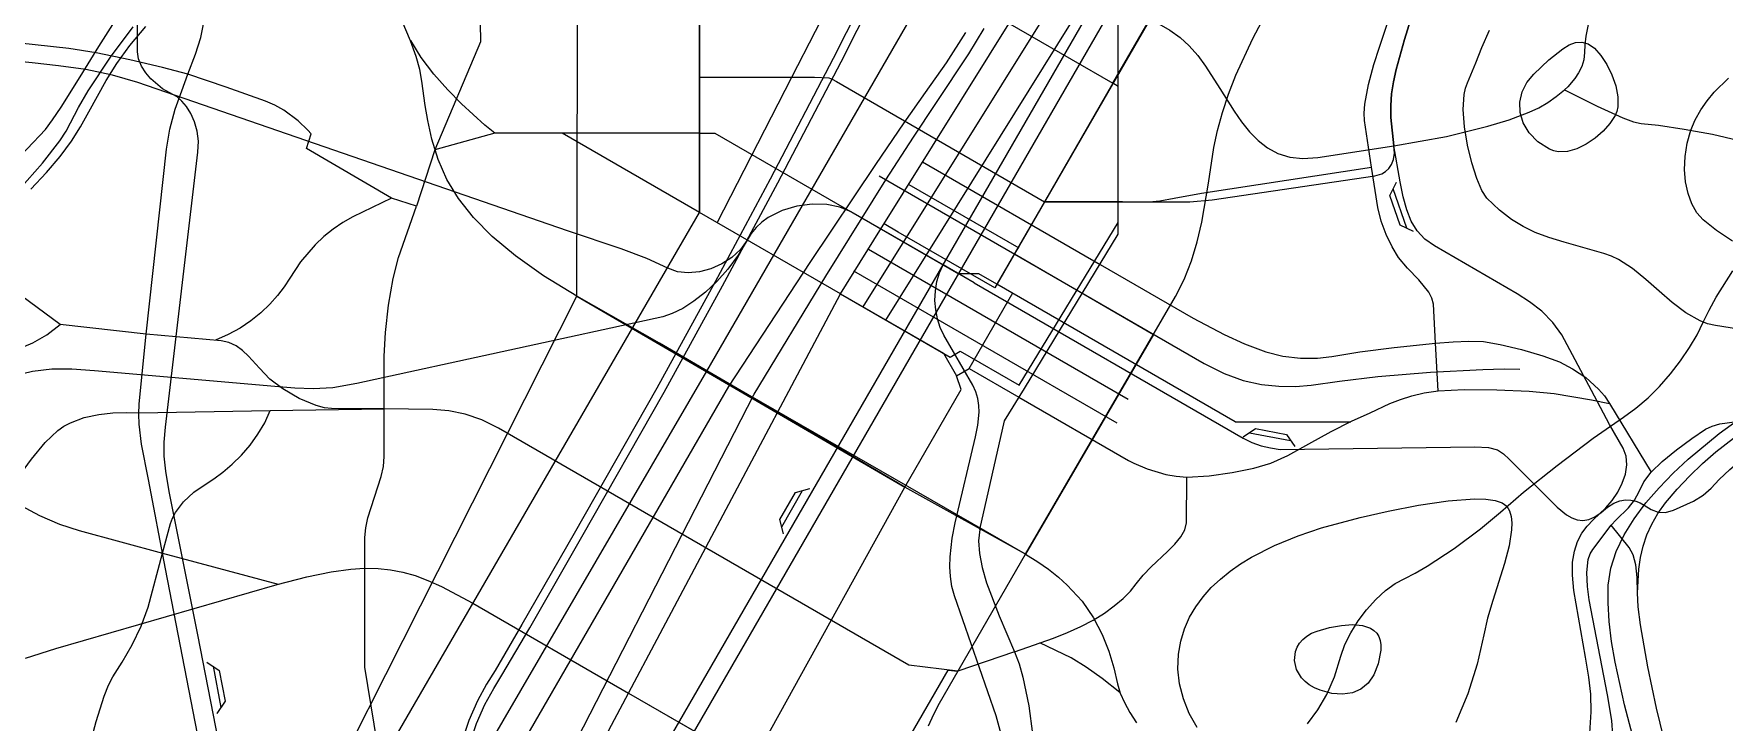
# Model space of a CAD drawing. Header units: millimetres. Extents: x 2 to 2848, y 1 to 2248.
# Drawn here: x 444.8 to 767.1, y 561.4 to 692.7 of the extents above; entities that cross this region are included whole.
import ezdxf

# ---------------------------------------------------------------- set-up
doc = ezdxf.new("R2010")
doc.units = ezdxf.units.MM
for name, color, linetype in [('100m', 7, 'CONTINUOUS'), ('1x', 7, 'CONTINUOUS'), ('1xx', 7, 'CONTINUOUS'), ('1x淵', 7, 'CONTINUOUS'), ('200m', 7, 'CONTINUOUS'), ('9x', 7, 'CONTINUOUS'), ('9xx', 7, 'CONTINUOUS'), ('9xx淵', 7, 'CONTINUOUS'), ('9x淵', 7, 'CONTINUOUS'), ('州境', 7, 'CONTINUOUS'), ('市街地', 7, 'CONTINUOUS'), ('新幹線', 7, 'CONTINUOUS'), ('汀洲市道', 7, 'CONTINUOUS'), ('汀洲電鉄', 7, 'CONTINUOUS'), ('河川・湖沼', 7, 'CONTINUOUS'), ('浦州市道', 7, 'CONTINUOUS'), ('浦州市電', 7, 'CONTINUOUS'), ('浦州線', 7, 'CONTINUOUS'), ('漣陽線', 7, 'CONTINUOUS'), ('濼水電鉄', 7, 'CONTINUOUS'), ('終南線', 7, 'CONTINUOUS'), ('自轉車道・登山道', 7, 'CONTINUOUS'), ('西原電鉄', 7, 'CONTINUOUS'), ('車廠', 7, 'CONTINUOUS'), ('青空急行', 7, 'CONTINUOUS'), ('高速道路', 7, 'CONTINUOUS')]:
    doc.layers.add(name, color=color, linetype=linetype)

msp = doc.modelspace()

# ---------------------------------------------------------------- linework, layer by layer
at = {"layer": '100m', "color": 1}
for points in [[(769.827833, 636.37088), (765.41056, 637.051), (763.926997, 637.416274), (762.498044, 637.960625), (759.77478, 639.489598), (757.182382, 641.444007), (754.662468, 643.629937), (752.156652, 645.853476), (749.606552, 647.920708), (746.953782, 649.637721), (745.570652, 650.304297), (744.13996, 650.8106), (736.568469, 652.947789), (733.630709, 653.856817), (731.07114, 654.811387), (728.749411, 655.925441), (726.525171, 657.312917), (724.258071, 659.087757), (721.80776, 661.3639), (720.873283, 662.781759), (719.889527, 665.115195), (718.949479, 668.096025), (718.146128, 671.456062), (717.572459, 674.927124), (717.32146, 678.241023), (717.486118, 681.129577), (717.753377, 682.330541), (718.15942, 683.3246), (719.713638, 687.147906), (720.872206, 690.050434), (722.36397, 693.36915)], [(666.60003, 560.425083), (665.087083, 563.11475), (663.964945, 565.892523), (663.243858, 568.725034), (662.934068, 571.578916), (663.045818, 574.4208), (663.485585, 576.917816), (664.195103, 579.253598), (665.152668, 581.434349), (666.336577, 583.466269), (667.725124, 585.35556), (669.296606, 587.108423), (671.029318, 588.731061), (672.901556, 590.229675), (674.891617, 591.610466), (676.977795, 592.879636), (681.351688, 595.107919), (685.8496, 596.964136), (690.2979, 598.4979), (697.669574, 600.468205), (703.024252, 601.677004), (708.796255, 602.790662), (714.464156, 603.626001), (719.506528, 603.999839), (721.630195, 603.956452), (723.401945, 603.728999), (724.756599, 603.29458), (725.62898, 602.6303), (726.145463, 601.730689), (726.456479, 600.661266), (726.583439, 599.440363), (726.547755, 598.086311), (726.07411, 595.052091), (725.206842, 591.705262), (722.976643, 584.660408), (721.956312, 581.255695), (721.22756, 578.125), (719.962018, 572.482539), (718.178841, 566.823886), (715.92163, 561.383349)]]:
    msp.add_lwpolyline(points, dxfattribs=at)
at = {"layer": '1x', "color": 1}
for points in [[(598.590204, 643.1363), (604.969784, 653.3659), (638.208065, 706.6794), (648.449345, 736.6806), (657.710185, 763.6214), (658.985809, 766.677398), (660.541655, 769.544894), (663.979721, 775.055625), (665.604798, 777.869486), (666.995806, 780.836094), (668.024174, 784.040761), (668.362189, 785.759027), (668.561329, 787.5688), (672.39662, 844.91145), (672.64223, 847.246896), (673.061361, 849.615207), (674.371672, 854.396558), (676.230528, 859.147767), (678.540906, 863.7611), (681.205781, 868.128821), (684.12813, 872.143194), (687.210927, 875.696486), (690.35715, 878.68096), (709.34788, 894.76509)], [(411.82395, 401.3172), (444.97471, 416.4633), (448.71854, 430.4354), (461.88632, 479.5768), (484.786167, 493.3489), (496.689056, 500.536), (510.929884, 553.6835), (571.722878, 658.6481), (571.722878, 710.2182)], [(633.88848, 593.4592), (548.35688, 642.6483), (541.977951, 646.559807), (536.621177, 650.332497), (532.192885, 654.011507), (528.599398, 657.641975), (525.747041, 661.26904), (523.542139, 664.937841), (521.891017, 668.693514), (520.7, 672.5812), (519.90754, 676.130329), (519.42049, 678.997334), (518.798307, 683.62755), (518.381022, 685.862046), (517.704837, 688.356991), (516.628675, 691.348028), (515.01146, 695.0708)], [(531.340953, 484.7751), (543.794308, 531.2516), (548.42658, 548.5394), (598.590204, 643.1363)], [(443.242108, 573.669675), (449.0041, 575.4945), (491.171778, 587.6745), (496.83457, 589.161245), (501.523921, 590.126113), (505.214624, 590.647523), (507.881468, 590.8039), (510.430257, 590.72664), (512.836057, 590.479406), (515.174582, 590.03902), (517.521549, 589.3823), (519.952673, 588.486068), (522.543669, 587.327144), (528.50814, 584.1285), (558.20664, 566.982)]]:
    msp.add_lwpolyline(points, dxfattribs=at)
at = {"layer": '1xx', "color": 2}
for points in [[(527.110927, 549.3478), (573.120989, 628.394), (625.678691, 719.4266), (632.168477, 730.6672), (632.168477, 757.6345), (630.30171, 758.57), (630.30171, 767.8309), (630.30171, 777.4885), (630.666472, 783.483012), (631.031234, 787.3443)], [(575.11055, 656.6534), (589.329284, 684.3893), (602.849202, 710.78), (602.849202, 740.05), (602.67618, 743.403803), (602.156625, 746.342125), (601.289804, 748.895959), (600.074985, 751.0963), (598.768604, 753.248122), (597.660662, 755.46195), (596.238526, 759.0338), (595.704192, 760.305073), (594.940414, 761.613537), (592.997381, 764.1932)], [(478.039371, 548.7435), (469.93849, 590.6497), (466.64588, 607.7298), (465.306586, 614.435712), (464.862936, 618.233742), (464.810938, 620.180734), (464.91533, 622.1356), (466.23395, 635.4511), (470.098425, 670.663), (470.75101, 674.507994), (471.782344, 678.289725), (472.993424, 681.838244), (474.185246, 684.9836), (475.638738, 688.832412), (476.642574, 691.966625), (477.215051, 694.8422), (477.374467, 697.9151), (477.141577, 716.7868)], [(512.9971, 661.3345), (496.767161, 670.8293), (497.702622, 673.5889), (497.046348, 674.32483), (495.223691, 676.073662), (492.453897, 678.146964), (490.782338, 679.090155), (488.956212, 679.8563), (481.503951, 682.518537), (474.185239, 684.9836), (469.367716, 686.280337), (463.102389, 687.7477), (456.705104, 689.053513), (451.49171, 689.8656), (429.25338, 692.282), (419.82696, 699.3603), (401.21001, 709.7773), (376.61954, 709.4616)], [(428.20103, 657.2209), (433.263413, 661.259578), (438.684045, 666.075425), (443.566297, 670.772734), (447.01354, 674.4558), (448.386968, 676.263684), (450.01387, 678.674642), (453.652921, 684.493412), (457.180352, 690.287377), (459.84582, 694.4318), (461.130369, 696.028741), (462.916438, 697.967519), (467.493938, 702.4272), (472.579934, 706.924081), (477.176036, 710.5714)], [(529.629681, 709.4576), (529.934796, 691.1737), (521.27578, 670.5448)], [(571.722878, 658.6481), (545.554158, 673.7566), (532.67132, 673.7566), (530.802863, 675.293148), (526.354914, 679.323437), (523.706172, 682.002162), (521.063606, 684.978433), (518.644234, 688.143622), (516.665071, 691.3891)], [(571.722878, 684.4334), (593.658847, 684.4334), (596.365554, 684.28215), (597.038756, 684.018022), (597.826034, 683.5615), (637.493637, 660.6594), (652.383646, 660.6694)], [(532.67132, 673.7566), (521.27578, 670.5448), (517.749545, 659.8047), (512.997118, 661.3345), (505.607116, 657.7799), (503.704239, 656.726488), (501.864095, 655.453481), (500.11255, 654.013084), (498.475465, 652.4575), (495.648137, 649.209594), (493.58902, 646.1274), (492.545695, 644.460166), (491.275193, 642.779438), (489.788058, 641.118246), (488.09483, 639.509625), (486.206054, 637.986607), (484.13227, 636.582225), (481.884021, 635.329512), (479.47185, 634.2615)], [(511.602904, 627.2338), (511.602904, 631.2562), (511.821874, 635.716973), (512.416041, 640.935538), (513.29129, 646.015033), (514.353508, 650.0586), (517.749545, 659.8047)], [(598.590204, 643.1364), (571.722878, 658.6481)], [(631.779931, 574.8646), (620.99406, 571.1539), (611.63961, 572.3232), (533.415046, 617.4862), (530.210871, 619.0897), (527.064903, 620.188825), (523.953956, 620.830038), (520.854842, 621.0598), (511.6029, 621.1779), (501.584709, 621.2469), (500.191982, 621.399038), (498.651252, 621.805128), (495.375735, 623.185225), (492.258059, 624.999309), (489.798123, 626.8595), (487.826274, 628.933637), (485.73255, 631.244625), (484.589809, 632.299785), (483.356389, 633.187175), (482.012221, 633.831134), (480.537234, 634.156), (466.23396, 635.4511), (449.8547, 637.243), (442.51562, 642.6833)], [(330.30281, 601.1339), (360.42631, 610.77), (362.52978, 611.309223), (364.460032, 611.574163), (368.021093, 611.6419), (371.549922, 611.694637), (373.439884, 611.940827), (375.48695, 612.4538), (397.1269, 619.2811), (438.61301, 631.5708), (441.76551, 632.590422), (444.630594, 633.7772), (447.297308, 635.278828), (449.8547, 637.243)], [(510.929884, 553.6835), (507.917814, 571.9073), (507.917814, 590.8707), (507.917814, 596.6448), (508.076164, 598.501249), (508.493632, 600.411409), (509.760427, 604.3271), (511.027212, 608.260341), (511.444668, 610.192439), (511.603, 612.0796), (511.6029, 621.1779), (511.6029, 627.2337)], [(391.92737, 540.6117), (417.58565, 575.3139), (439.33728, 604.7369), (444.38235, 611.5651), (446.979678, 614.773553), (449.370091, 617.0311), (450.555003, 617.867567), (451.768944, 618.543447), (454.39159, 619.5163), (457.179653, 620.116311), (459.893171, 620.422537), (462.475141, 620.50952), (464.86856, 620.4518)], [(401.63749, 620.6568), (404.17863, 618.773091), (406.732651, 617.254125), (409.434537, 616.047422), (412.41927, 615.1005), (430.01406, 610.4704), (432.456686, 609.560311), (434.674737, 608.257812), (439.33729, 604.737), (442.34324, 602.735706), (445.895726, 600.8366), (449.692092, 599.195644), (453.42968, 597.9688), (469.35069, 593.6973)], [(455.09317, 555.5788), (456.671729, 561.56565), (458.210822, 566.391963), (459.041208, 568.488309), (459.86392, 570.0782), (461.638999, 572.894513), (463.544206, 576.171925), (465.29046, 579.73025), (466.58868, 583.3893), (469.35069, 593.6973), (470.852548, 599.3023), (471.228747, 600.338889), (471.790581, 601.390541), (473.355491, 603.4497), (475.315946, 605.301109), (477.440613, 606.7661), (479.111546, 607.815177), (480.862085, 609.111936), (482.635749, 610.633992), (484.376061, 612.358962), (486.026541, 614.264462), (487.530711, 616.328108), (488.832092, 618.527515), (489.874205, 620.8403)], [(489.874203, 620.8403), (511.602902, 621.1779)], [(469.35069, 593.6973), (491.39739, 587.7823)]]:
    msp.add_lwpolyline(points, dxfattribs=at)
at = {"layer": '1x淵', "color": 1}
for points in [[(411.82395, 401.3172), (444.97471, 416.4633), (448.71854, 430.4354), (461.88632, 479.5768), (484.786167, 493.3489), (496.689056, 500.536), (510.929884, 553.6835), (571.722878, 658.6481), (571.722878, 710.2182)], [(531.34094, 484.7751), (543.7943, 531.2516), (548.42658, 548.5394), (598.5902, 643.1363), (604.969784, 653.3659), (638.208065, 706.6794)], [(633.88848, 593.4592), (548.35688, 642.6483), (541.977951, 646.559807), (536.621177, 650.332497), (532.192885, 654.011507), (528.599398, 657.641975), (525.747041, 661.26904), (523.542139, 664.937841), (521.891017, 668.693514), (520.7, 672.5812), (519.90754, 676.130329), (519.42049, 678.997334), (518.798307, 683.62755), (518.381022, 685.862046), (517.704837, 688.356991), (516.628675, 691.348028), (515.01146, 695.0708)], [(443.242108, 573.669675), (449.0041, 575.4945), (491.171776, 587.6745), (496.834568, 589.161245), (501.523919, 590.126113), (505.214622, 590.647523), (507.881466, 590.8039), (510.430255, 590.72664), (512.836055, 590.479406), (515.17458, 590.03902), (517.521547, 589.3823), (519.952671, 588.486068), (522.543667, 587.327144), (528.508138, 584.1285), (558.206638, 566.982)]]:
    msp.add_lwpolyline(points, dxfattribs=at)
at = {"layer": '200m', "color": 1}
for points in [[(733.78316, 670.6659), (731.539875, 672.098164), (729.878244, 673.797734), (728.773949, 675.682082), (728.202669, 677.668675), (728.140085, 679.674984), (728.561879, 681.618478), (729.44373, 683.416627), (730.76132, 684.9869), (733.657938, 687.700783), (736.295893, 689.848087), (737.544815, 690.578401), (738.761403, 691.010023), (739.956436, 691.090606), (741.14069, 690.7678), (742.352411, 689.927408), (743.56721, 688.57738), (744.701944, 686.84859), (745.673473, 684.871912), (746.398653, 682.778221), (746.794344, 680.698389), (746.777403, 678.763291), (746.588215, 677.890915), (746.26469, 677.1038), (745.294351, 675.610771), (744.008826, 674.144456), (742.481443, 672.789826), (740.785531, 671.63185), (738.994418, 670.755499), (737.181433, 670.245744), (735.419904, 670.187554), (734.581351, 670.354349), (733.78316, 670.6659)], [(701.59392, 575.1493), (701.114046, 572.565501), (700.308461, 570.474236), (699.202114, 568.862274), (697.819951, 567.716387), (696.186919, 567.023346), (694.327965, 566.76992), (692.268037, 566.942881), (690.03208, 567.529), (688.940715, 567.980674), (687.9833, 568.537236), (687.161376, 569.183481), (686.476482, 569.904206), (685.523943, 571.50828), (685.138, 573.227825), (685.330971, 574.941211), (685.648398, 575.757584), (686.115173, 576.526806), (686.732835, 577.233673), (687.502924, 577.86298), (688.426979, 578.399523), (689.50654, 578.8281), (691.824522, 579.471636), (694.088346, 579.893087), (696.209798, 580.04587), (698.100661, 579.8834), (699.672721, 579.359092), (700.311632, 578.946692), (700.837761, 578.426362), (701.240081, 577.792282), (701.507566, 577.038627), (701.629188, 576.159574), (701.59392, 575.1493)]]:
    msp.add_lwpolyline(points, close=True, dxfattribs=at)
msp.add_lwpolyline([(768.669171, 653.147125), (765.621158, 655.186391), (763.0438, 657.2442), (761.868202, 658.569638), (760.911818, 660.254444), (760.191558, 662.234777), (759.724331, 664.4468), (759.527049, 666.826673), (759.616621, 669.310556), (760.009958, 671.834612), (760.72397, 674.335), (761.568497, 676.294984), (762.636135, 678.164722), (763.864681, 679.919855), (765.191934, 681.536025), (767.893748, 684.254041)], dxfattribs=at)
at = {"layer": '9x', "color": 1}
for points in [[(750.55297, 586.0781), (750.794611, 590.639802), (751.131017, 592.854128), (751.641683, 595.023537), (752.349511, 597.147605), (753.277405, 599.225905), (754.448267, 601.258012), (755.885, 603.2435), (758.112876, 605.864645), (760.470114, 608.361369), (762.939172, 610.734221), (765.502509, 612.98375), (770.841854, 617.115031), (776.34782, 620.7596)], [(633.888476, 593.4592), (636.194878, 592.041221), (638.279035, 590.586614), (640.153953, 589.099587), (641.832636, 587.584347), (644.653314, 584.486056), (646.845107, 581.3254), (648.512051, 578.136038), (649.758183, 574.951628), (650.687539, 571.805829), (651.404156, 568.7323), (651.921787, 566.981729), (652.721596, 565.172097), (653.77638, 563.293667), (655.058936, 561.3367)], [(755.55759, 558.389), (754.177214, 564.119506), (752.523365, 572.007575), (751.135474, 580.008631), (750.709834, 583.4126), (750.55297, 586.0781)]]:
    msp.add_lwpolyline(points, dxfattribs=at)
at = {"layer": '9xx', "color": 2}
for points in [[(650.535187, 683.2485), (673.15047, 722.4195), (675.56495, 727.014752), (677.773605, 731.891412), (679.625905, 736.505892), (680.97132, 740.3146)], [(602.849202, 710.78), (650.535187, 683.2485)], [(712.5229, 624.6255), (712.05949, 633.6801), (711.6385, 641.1251), (711.370426, 642.256429), (710.753966, 643.423237), (708.85144, 645.780625), (706.682034, 648.031925), (704.99686, 650.0118), (703.785875, 652.040016), (702.632846, 654.42645), (701.679605, 656.990934), (701.06798, 659.5533), (699.85598, 667.2565), (698.49551, 676.1575), (698.417569, 677.583033), (698.54665, 679.253636), (699.260168, 683.024238), (700.304634, 686.85767), (701.34862, 690.1423), (708.02497, 710.2183)], [(625.177334, 598.2003), (629.869084, 618.8732), (633.65379, 625.0789), (651.569531, 654.4568), (651.56969, 682.6512), (650.535185, 683.2485)], [(652.383646, 660.6645), (657.423429, 660.6645), (659.463864, 660.863869), (662.211398, 661.332075), (667.444523, 662.2956), (699.85598, 667.2565)], [(648.121844, 648.7022), (665.841386, 638.4718), (671.740364, 635.333763), (675.62323, 633.560373), (679.68473, 632.0257), (682.937433, 631.228855), (686.319951, 630.841913), (689.538941, 630.837939), (692.30106, 631.19), (697.582562, 632.048541), (704.130717, 632.85235), (712.05949, 633.6801)], [(598.590204, 643.1363), (618.26462, 631.7773), (620.72969, 627.5077), (623.116443, 628.8857), (632.626812, 623.3949)], [(531.481764, 412.5289), (546.860988, 433.9469), (546.860988, 459.5705), (557.725414, 500.1177), (562.935536, 519.562), (610.844513, 606.2799), (621.576092, 624.8675), (620.72969, 627.5077)], [(632.626812, 623.3949), (653.506696, 611.3399), (654.495535, 610.847462), (657.07082, 609.7641), (660.645701, 608.680738), (662.624599, 608.32372), (664.633328, 608.1883)], [(664.633328, 608.1883), (668.881261, 608.419811), (673.296706, 609.023388), (677.382282, 609.862595), (680.64061, 610.801), (683.885888, 612.302734), (687.900114, 614.53), (692.137583, 616.893691), (696.05259, 618.8047), (699.603386, 620.44327), (703.32203, 622.170988), (705.342736, 622.969185), (707.523532, 623.670761), (709.903794, 624.236078), (712.5229, 624.6255), (717.527813, 624.876409), (723.746134, 624.83555), (729.88472, 624.559266), (734.65043, 624.1039), (741.765326, 622.8779), (745.23199, 622.1781)], [(745.23199, 622.1781), (753.136, 609.081)], [(753.136, 609.081), (755.270306, 611.116064), (758.006207, 613.355812), (760.90334, 615.50873), (763.52134, 617.2833), (764.791201, 617.895689), (766.240331, 618.297542), (769.503521, 618.787562), (772.965148, 619.389202), (774.662325, 619.930578), (776.27945, 620.7383)], [(631.779933, 574.8647), (639.188425, 577.4682), (641.905983, 578.515314), (644.440503, 579.672822), (646.777585, 580.921356), (648.902829, 582.24155), (650.801835, 583.614038), (652.460201, 585.019453), (653.86353, 586.438429), (654.997419, 587.8516), (656.318987, 589.493253), (657.82466, 591.058009), (660.946468, 594.001075), (662.341675, 595.401504), (663.479133, 596.769278), (664.248378, 598.115457), (664.538948, 599.4511), (664.633328, 608.1883)], [(745.867944, 558.985745), (745.666074, 561.758938), (744.80207, 566.6818), (741.36248, 584.7396), (740.991446, 587.292919), (740.879887, 589.9818), (741.17499, 592.463906), (741.521035, 593.520438), (742.02394, 594.3969), (745.5134, 598.9834), (746.48065, 600.013975), (748.83696, 602.3344), (749.973775, 603.769931), (750.837654, 605.43485), (751.775945, 607.236194), (753.136, 609.081)], [(625.177336, 598.2002), (624.939465, 596.03256), (625.108936, 593.59232), (625.633964, 590.908736), (626.462762, 588.011062), (628.824525, 581.690473), (631.779933, 574.8646), (632.641779, 572.595398), (633.368764, 570.055714), (634.477343, 564.571537), (635.224053, 559.225342), (635.727279, 554.8304), (636.41732, 550.828461), (637.388154, 546.458187), (638.253747, 542.22822), (638.526442, 540.324802), (638.628064, 538.6472), (638.628064, 522.4641), (638.628064, 470.4534), (641.66346, 458.1159)], [(750.55295, 586.0781), (750.481828, 589.036502), (750.230771, 591.464888), (749.743241, 593.37478), (748.9627, 594.7777), (745.51338, 598.9834)], [(651.867179, 567.0786), (648.477205, 569.7658), (645.448966, 571.962056), (642.606763, 573.6932), (636.615961, 576.5912)], [(597.21736, 533.422), (619.124992, 571.3781), (620.994062, 571.1539)], [(558.206636, 566.982), (592.612867, 547.1176), (597.229121, 544.626417), (603.445288, 541.588738), (610.159542, 538.684389), (613.359132, 537.49466), (616.27006, 536.5932), (623.153617, 535.017388), (631.767408, 533.446), (640.380172, 532.239113), (644.14515, 531.88488), (647.260649, 531.7568), (667.279156, 531.7568), (674.7716, 531.2552), (676.870526, 530.878159), (679.08482, 530.14125), (681.035347, 529.251266), (682.34297, 528.415)], [(558.206638, 566.982), (567.790693, 561.4487), (582.177862, 553.1422), (584.975945, 551.326622), (586.100396, 550.397478), (587.067107, 549.413), (587.895069, 548.342366), (588.603274, 547.154753), (589.736372, 544.3053), (590.87363, 541.333522), (592.410248, 538.700875), (594.480176, 536.149641), (597.21736, 533.4221), (599.400828, 531.508893), (601.841334, 529.590523), (604.442003, 527.747208), (607.10596, 526.059162), (609.736328, 524.606603), (612.236232, 523.469745), (614.508797, 522.728806), (616.457146, 522.464), (630.286228, 522.464), (638.628064, 522.4641), (645.318742, 522.4641)]]:
    msp.add_lwpolyline(points, dxfattribs=at)
at = {"layer": '9xx淵', "color": 1}
for points in [[(650.535185, 683.2485), (673.15047, 722.4195), (675.56495, 727.014752), (677.773605, 731.891412), (679.625905, 736.505892), (680.97132, 740.3146)], [(602.8492, 710.78), (650.535185, 683.2485)], [(712.5229, 624.6255), (712.05949, 633.6801), (711.6385, 641.1251), (711.370426, 642.256429), (710.753966, 643.423237), (708.85144, 645.780625), (706.682034, 648.031925), (704.99686, 650.0118), (703.785875, 652.040016), (702.632846, 654.42645), (701.679605, 656.990934), (701.06798, 659.5533), (699.85598, 667.2565), (698.49551, 676.1575), (698.417569, 677.583033), (698.54665, 679.253636), (699.260168, 683.024238), (700.304634, 686.85767), (701.34862, 690.1423), (708.02497, 710.2183)], [(625.177334, 598.2003), (629.869084, 618.8732), (633.65379, 625.0789), (651.569531, 654.4568), (651.56969, 682.6512), (650.535185, 683.2485)], [(652.383644, 660.6645), (657.423427, 660.6645), (659.463862, 660.863869), (662.211396, 661.332075), (667.444521, 662.2956), (699.85598, 667.2565)], [(648.121842, 648.7022), (665.841384, 638.4718), (671.740363, 635.333763), (675.62323, 633.560373), (679.68473, 632.0257), (682.937433, 631.228855), (686.319951, 630.841913), (689.538941, 630.837939), (692.30106, 631.19), (697.582562, 632.048541), (704.130717, 632.85235), (712.05949, 633.6801)], [(598.590202, 643.1363), (618.264618, 631.7773), (620.729688, 627.5077), (623.116441, 628.8857), (632.62681, 623.3949), (653.506694, 611.3399), (654.495533, 610.847462), (657.070818, 609.7641), (660.645699, 608.680738), (662.624597, 608.32372), (664.633326, 608.1883)], [(531.481762, 412.5289), (546.860986, 433.9469), (546.860986, 459.5705), (557.725412, 500.1177), (562.935534, 519.562), (610.844511, 606.2799), (621.57609, 624.8675), (620.729688, 627.5077)], [(664.633326, 608.1883), (668.88126, 608.419811), (673.296705, 609.023388), (677.382282, 609.862595), (680.64061, 610.801), (683.885888, 612.302734), (687.900114, 614.53), (692.137583, 616.893691), (696.05259, 618.8047), (699.603386, 620.44327), (703.32203, 622.170988), (705.342736, 622.969185), (707.523532, 623.670761), (709.903794, 624.236078), (712.5229, 624.6255), (717.527813, 624.876409), (723.746134, 624.83555), (729.88472, 624.559266), (734.65043, 624.1039), (741.765326, 622.8779), (745.23199, 622.1781)], [(745.23199, 622.1781), (753.136, 609.081)], [(753.136, 609.081), (755.270306, 611.116064), (758.006207, 613.355812), (760.90334, 615.50873), (763.52134, 617.2833), (764.791201, 617.895689), (766.240331, 618.297542), (769.503521, 618.787562), (772.965148, 619.389202), (774.662325, 619.930578), (776.27945, 620.7383)], [(631.779931, 574.8647), (639.188423, 577.4682), (641.905981, 578.515314), (644.440501, 579.672822), (646.777583, 580.921356), (648.902827, 582.24155), (650.801833, 583.614038), (652.460199, 585.019453), (653.863528, 586.438429), (654.997417, 587.8516), (656.318985, 589.493253), (657.824658, 591.058009), (660.946466, 594.001075), (662.341673, 595.401504), (663.479131, 596.769278), (664.248376, 598.115457), (664.538946, 599.4511), (664.633326, 608.1883)], [(745.867944, 558.985745), (745.666074, 561.758938), (744.80207, 566.6818), (741.36248, 584.7396), (740.991446, 587.292919), (740.879887, 589.9818), (741.17499, 592.463906), (741.521035, 593.520438), (742.02394, 594.3969), (745.5134, 598.9834), (746.48065, 600.013975), (748.83696, 602.3344), (749.973775, 603.769931), (750.837654, 605.43485), (751.775945, 607.236194), (753.136, 609.081)], [(625.177334, 598.2002), (624.939463, 596.03256), (625.108934, 593.59232), (625.633962, 590.908736), (626.46276, 588.011062), (628.824523, 581.690473), (631.779931, 574.8646), (632.641777, 572.595398), (633.368762, 570.055714), (634.477341, 564.571537), (635.224051, 559.225342), (635.727277, 554.8304), (636.417318, 550.828461), (637.388152, 546.458187), (638.253745, 542.22822), (638.52644, 540.324802), (638.628062, 538.6472), (638.628062, 522.4641), (638.628062, 470.4534), (641.663458, 458.1159)], [(750.55295, 586.0781), (750.481828, 589.036502), (750.230771, 591.464888), (749.743241, 593.37478), (748.9627, 594.7777), (745.51338, 598.9834)], [(651.867177, 567.0786), (648.477203, 569.7658), (645.448964, 571.962056), (642.606761, 573.6932), (636.615959, 576.5912)], [(597.217358, 533.422), (619.12499, 571.3781), (620.99406, 571.1539)], [(558.206636, 566.982), (567.790691, 561.4487), (582.17786, 553.1422), (584.975943, 551.326622), (586.100394, 550.397478), (587.067105, 549.413), (587.895067, 548.342366), (588.603272, 547.154753), (589.73637, 544.3053), (590.873628, 541.333522), (592.410246, 538.700875), (594.480174, 536.149641), (597.217358, 533.4221), (599.400826, 531.508893), (601.841332, 529.590523), (604.442001, 527.747208), (607.105958, 526.059162), (609.736326, 524.606603), (612.23623, 523.469745), (614.508795, 522.728806), (616.457144, 522.464), (630.286226, 522.464), (638.628062, 522.4641), (645.31874, 522.4641)]]:
    msp.add_lwpolyline(points, dxfattribs=at)
at = {"layer": '9xx淵', "color": 2}
msp.add_lwpolyline([(558.206638, 566.982), (592.612869, 547.1176), (597.229123, 544.626417), (603.44529, 541.588738), (610.159544, 538.684389), (613.359134, 537.49466), (616.270062, 536.5932), (623.153619, 535.017388), (631.76741, 533.446), (640.380174, 532.239113), (644.145152, 531.88488), (647.260651, 531.7568), (667.279158, 531.7568), (674.7716, 531.2552), (676.870526, 530.878159), (679.08482, 530.14125), (681.035347, 529.251266), (682.34297, 528.415)], dxfattribs=at)
at = {"layer": '9x淵', "color": 1}
for points in [[(750.55297, 586.0781), (750.794611, 590.639802), (751.131017, 592.854128), (751.641683, 595.023537), (752.349511, 597.147605), (753.277405, 599.225905), (754.448267, 601.258012), (755.885, 603.2435), (758.112876, 605.864645), (760.470114, 608.361369), (762.939172, 610.734221), (765.502509, 612.98375), (770.841854, 617.115031), (776.34782, 620.7596)], [(633.888478, 593.4592), (636.19488, 592.041221), (638.279037, 590.586614), (640.153955, 589.099587), (641.832638, 587.584347), (644.653316, 584.486056), (646.845109, 581.3254), (648.512053, 578.136038), (649.758185, 574.951628), (650.687541, 571.805829), (651.404158, 568.7323), (651.921789, 566.981729), (652.721598, 565.172097), (653.776382, 563.293667), (655.058938, 561.3367)], [(755.55759, 558.389), (754.177214, 564.119506), (752.523365, 572.007575), (751.135474, 580.008631), (750.709834, 583.4126), (750.55297, 586.0781)]]:
    msp.add_lwpolyline(points, dxfattribs=at)
at = {"layer": '州境', "color": 1}
for points in [[(734.51011, 720.4501), (742.41461, 698.9817), (741.362236, 695.432875), (740.678194, 692.213644), (740.480874, 690.597723), (740.45018, 689.1128), (740.339096, 687.746449), (739.92984, 686.443128), (739.318878, 685.239562), (738.602679, 684.172475), (737.240438, 682.594634), (736.61486, 682.0034)], [(736.61486, 682.0034), (742.84725, 678.869663), (747.743712, 676.675752), (749.792918, 675.924653), (751.25455, 675.5956), (754.568053, 675.243308), (759.451343, 674.531438), (764.843293, 673.556523), (769.68278, 672.4151)]]:
    msp.add_lwpolyline(points, dxfattribs=at)
at = {"layer": '市街地', "color": 7}
msp.add_lwpolyline([(658.294252, 635.3831), (633.888504, 593.4593), (610.844486, 606.2799), (579.683019, 624.607813), (564.069764, 633.714445), (548.356889, 642.6484), (548.604804, 735.3765), (648.449345, 736.6807), (648.449345, 736.6807), (673.15047, 722.4195), (631.748818, 650.7092)], close=True, dxfattribs=at)
msp.add_lwpolyline([(562.93554, 519.562), (495.32516, 537.6781), (548.3569, 642.6483), (610.8445, 606.2798)], dxfattribs=at)
at = {"layer": '新幹線', "color": 1}
msp.add_lwpolyline([(609.499187, 712.252832), (597.234007, 687.9753), (585.19551, 664.96703), (574.699163, 645.387603), (563.594789, 625.1536), (547.800959, 597.41355), (537.866448, 580.054712), (532.737246, 571.2839), (531.112619, 568.709347), (529.384393, 565.5134), (527.732276, 561.795228), (526.335974, 557.654), (526.172267, 557.106373), (526.23793, 557.423575), (526.33704, 557.860121), (526.273673, 557.670525), (520.476967, 535.741), (492.828007, 432.0905)], dxfattribs=at)
msp.add_lwpolyline([(609.499187, 712.252832), (597.234007, 687.9753), (585.19551, 664.96703), (574.699163, 645.387603), (563.594789, 625.1536), (547.800959, 597.41355), (537.866448, 580.054712), (532.737246, 571.2839), (531.112619, 568.709347), (529.384393, 565.5134), (527.732276, 561.795228), (526.335974, 557.654), (526.172267, 557.106373), (526.23793, 557.423575), (526.33704, 557.860121), (526.273673, 557.670525), (520.476967, 535.741), (492.828007, 432.0905)], dxfattribs=at)
at = {"layer": '汀洲市道', "color": 1}
for points in [[(602.939978, 640.6574), (642.556014, 704.1974), (645.993771, 714.534)], [(607.21964, 638.0849), (648.262203, 703.9167), (649.153652, 705.562509), (650.04473, 707.6601), (650.816289, 710.049216), (651.349176, 712.5696)], [(650.535135, 683.2482), (637.493637, 660.6595)], [(571.698404, 673.7565), (545.554158, 673.7565)], [(571.698404, 673.7566), (574.656472, 673.7565), (621.120638, 646.9304)], [(614.258855, 668.253), (648.12187, 648.7022)], [(611.650487, 663.9823), (632.578261, 651.8997)], [(637.493635, 660.6594), (628.419829, 644.9431)], [(603.911422, 651.613), (653.421234, 623.0286)], [(601.067151, 647.512), (651.279167, 618.5221)], [(673.84469, 618.7171), (628.419831, 644.9431), (624.978263, 646.9301), (621.120638, 646.9301)], [(623.116441, 628.8857), (631.454494, 643.3276)], [(712.05949, 633.6801), (715.408309, 633.9732), (718.394302, 634.104928), (721.18799, 634.0182), (724.372288, 633.473542), (728.455757, 632.488587), (732.526826, 631.292789), (735.67392, 630.1156), (738.157326, 628.840575), (740.711592, 627.145475), (743.13654, 624.951063), (744.237963, 623.641852), (745.23199, 622.1781)], [(464.86855, 620.4518), (489.874205, 620.8403)], [(673.84471, 618.7171), (695.87629, 618.7171)]]:
    msp.add_lwpolyline(points, dxfattribs=at)
at = {"layer": '汀洲電鉄', "color": 6}
for points in [[(598.590204, 643.1363), (619.512766, 631.0566), (621.407023, 632.1496), (632.63425, 625.6675), (651.569614, 656.6938), (651.569824, 699.0174), (630.325122, 711.2833), (571.722878, 710.2182), (571.722878, 658.6481)], [(598.5902, 643.1363), (604.96978, 653.3659), (638.20806, 706.6794)], [(571.722878, 684.4334), (593.658847, 684.4334), (596.365554, 684.28215), (597.038756, 684.018022), (597.826034, 683.5615), (637.493637, 660.6594)], [(598.5902, 643.1363), (571.72288, 658.6481)], [(652.383646, 660.6647), (637.493637, 660.6547), (628.020534, 644.2468), (609.601793, 654.8808)], [(652.383646, 660.6646), (665.228636, 660.6646)], [(609.601793, 654.8808), (606.909547, 656.4352)]]:
    msp.add_lwpolyline(points, dxfattribs=at)
at = {"layer": '河川・湖沼', "color": 4}
for points in [[(442.068229, 663.038168), (446.478335, 667.992731), (449.787835, 672.311491), (450.974361, 674.137211), (451.81914, 675.6897), (453.345811, 678.641811), (455.192578, 681.802206), (459.442992, 688.247975), (463.763566, 694.027256)], [(622.436294, 692.942219), (618.738201, 687.134555), (614.77336, 681.4894), (610.678775, 675.718652), (605.260309, 667.791216), (592.757, 649.073825), (577.22172, 625.4418), (527.6308, 539.5478), (496, 421.5), (505.66, 418.912), (537.0831, 536.1847), (582.14244, 623.989), (595.820035, 646.462), (607.269484, 664.853753), (612.49967, 673.009423), (616.77266, 679.3939), (623.057225, 688.881686), (625.965892, 693.699395)], [(605.98018, 665.5869), (667.91992, 629.826), (671.734093, 627.914964), (675.385944, 626.616688), (678.872555, 625.838142), (682.191005, 625.4863), (685.338374, 625.468133), (688.311743, 625.690613), (693.7248, 626.4854), (701.050483, 627.362359), (711.07726, 628.169175), (721.033883, 628.695378), (725.11987, 628.787479), (728.1491, 628.7305)], [(750.22556, 556.560975), (748.06527, 564.773879), (746.273311, 572.90785), (745.608635, 576.838353), (745.147857, 580.620865), (744.928248, 584.212631), (744.98708, 587.5709), (745.484949, 590.790878), (746.514486, 593.984544), (748.011013, 597.134359), (749.909853, 600.222784), (752.14633, 603.23228), (754.655766, 606.145307), (757.373484, 608.944327), (760.234807, 611.6118), (766.12956, 616.481949), (771.822608, 620.615441)]]:
    msp.add_lwpolyline(points, dxfattribs=at)
at = {"layer": '浦州市道', "color": 1}
msp.add_lwpolyline([(536.10256, 427.7504), (536.10256, 439.8644), (536.10256, 463.157), (536.315635, 466.993462), (537.03802, 470.2663), (543.478215, 494.1897), (546.813407, 498.1425), (556.855305, 535.6193), (670.10094, 731.7665)], dxfattribs=at)
at = {"layer": '浦州市電', "color": 6}
for points in [[(496.68906, 500.5359), (506.67274, 537.7955), (510.9299, 553.6835), (571.72288, 658.6481)], [(514.99492, 417.556), (526.982, 434.2986), (526.982, 464.479), (527.106243, 467.898075), (527.632489, 470.9348), (543.79434, 531.2516), (548.42658, 548.5393), (598.5902, 643.1362)], [(507.881466, 590.8039), (510.430255, 590.72664), (512.836055, 590.479406), (515.17458, 590.03902), (517.521547, 589.3823), (519.952671, 588.486068), (522.543667, 587.327144), (528.508138, 584.1285), (558.206638, 566.982)], [(558.206636, 566.982), (567.790691, 561.4487), (582.17786, 553.1422), (584.975943, 551.326622), (586.100394, 550.397478), (587.067105, 549.413), (587.895067, 548.342366), (588.603272, 547.154753), (589.73637, 544.3053), (590.873628, 541.333522), (592.410246, 538.700875), (594.480174, 536.149641), (597.217358, 533.4221)]]:
    msp.add_lwpolyline(points, dxfattribs=at)
at = {"layer": '浦州線', "color": 3}
msp.add_lwpolyline([(494.37395, 431.6781), (522.02291, 535.3286), (527.87681, 557.2229), (529.224527, 561.21902), (530.820293, 564.808987), (532.490477, 567.896661), (534.06145, 570.3859), (539.358283, 579.405534), (549.299792, 596.778125), (564.98461, 624.3609), (576.122436, 644.65167), (586.638527, 664.267201), (598.698322, 687.319337), (610.98601, 711.650463)], dxfattribs=at)
msp.add_lwpolyline([(494.37395, 431.6781), (522.02291, 535.3286), (527.87681, 557.2229), (529.224527, 561.21902), (530.820293, 564.808987), (532.490477, 567.896661), (534.06145, 570.3859), (539.358283, 579.405534), (549.299792, 596.778125), (564.98461, 624.3609), (576.122436, 644.65167), (586.638527, 664.267201), (598.698322, 687.319337), (610.98601, 711.650463)], dxfattribs=at)
at = {"layer": '浦州線', "color": 7}
msp.add_lwpolyline([(494.37396, 431.6781), (522.02292, 535.3286), (527.87682, 557.2229), (529.224537, 561.21902), (530.820303, 564.808987), (532.490487, 567.896661), (534.06146, 570.3859), (539.358293, 579.405534), (549.299802, 596.778125), (564.98462, 624.3609), (576.122446, 644.65167), (586.638537, 664.267201), (598.698332, 687.319337), (610.98602, 711.650463)], dxfattribs=at)
at = {"layer": '漣陽線', "color": 7}
for points in [[(580.78068, 653.3491), (579.5406, 651.572631), (577.912755, 650.044227), (575.998688, 648.798537), (573.89994, 647.870212), (571.718055, 647.293906), (569.554575, 647.104267), (567.511042, 647.335948), (565.689, 648.0236), (561.699119, 649.865956), (556.810715, 651.6713), (546.56698, 655.0922), (464.65244, 683.3953), (459.80892, 684.807922), (454.706725, 685.849125), (449.537727, 686.608891), (444.4938, 687.1772), (379.6786, 693.7001)], [(580.78068, 653.3491), (579.064628, 650.454115), (577.122963, 647.814822), (575.026603, 645.456286), (572.846468, 643.403575), (570.653476, 641.681754), (568.518548, 640.315891), (566.512603, 639.33105), (564.70656, 638.7523), (506.3816, 626.0163), (501.812196, 625.209462), (498.042118, 624.9691), (494.54064, 625.106512), (490.77704, 625.433), (456.34258, 628.4615), (452.04267, 628.750487), (448.249703, 628.72725), (444.570543, 628.292637), (440.61206, 627.3475), (328.08332, 594.5291)]]:
    msp.add_lwpolyline(points, dxfattribs=at)
at = {"layer": '漣陽線', "color": 1}
for points in [[(580.78068, 653.3491), (579.5406, 651.572631), (577.912755, 650.044227), (575.998688, 648.798537), (573.89994, 647.870212), (571.718055, 647.293906), (569.554575, 647.104267), (567.511042, 647.335948), (565.689, 648.0236), (561.699119, 649.865956), (556.810715, 651.6713), (546.56698, 655.0922), (464.65244, 683.3953), (459.80892, 684.807922), (454.706725, 685.849125), (449.537727, 686.608891), (444.4938, 687.1772), (379.6786, 693.7001)], [(580.78068, 653.3491), (579.064628, 650.454115), (577.122963, 647.814822), (575.026603, 645.456286), (572.846468, 643.403575), (570.653476, 641.681754), (568.518548, 640.315891), (566.512603, 639.33105), (564.70656, 638.7523), (506.3816, 626.0162), (501.812196, 625.209419), (498.042118, 624.969075), (494.54064, 625.106469), (490.77704, 625.4329), (456.34258, 628.4615), (452.04267, 628.750487), (448.249703, 628.72725), (444.570543, 628.292637), (440.61206, 627.3475), (328.08332, 594.5291)]]:
    msp.add_lwpolyline(points, dxfattribs=at)
at = {"layer": '濼水電鉄', "color": 5}
for points in [[(544.77708, 499.0145), (553.4325, 531.4513), (554.990201, 536.726117), (556.577505, 541.035712), (558.270056, 544.737452), (560.1435, 548.1887), (671.24674, 740.6253)], [(629.232906, 559.130783), (628.25312, 562.6469), (620.31562, 585.5333), (619.832962, 587.323885), (619.554941, 589.191983), (619.450551, 591.091087), (619.488785, 592.974688), (619.869096, 596.509348), (620.44782, 599.4239), (624.35044, 615.8281), (624.813935, 618.049508), (625.046232, 620.539163), (624.997872, 621.834628), (624.798339, 623.137211), (624.41651, 624.426929), (623.82126, 625.6838), (618.30778, 635.2335), (617.606922, 636.697993), (617.086666, 638.3251), (616.754297, 640.063638), (616.617102, 641.862425), (616.682367, 643.670277), (616.957378, 645.436013), (617.44942, 647.108448), (618.16578, 648.6364)]]:
    msp.add_lwpolyline(points, dxfattribs=at)
at = {"layer": '濼水電鉄', "color": 3}
msp.add_lwpolyline([(544.77708, 499.0145), (553.4325, 531.4513), (554.990201, 536.726119), (556.577505, 541.035725), (558.270056, 544.737494), (560.1435, 548.1888), (671.24674, 740.6253)], dxfattribs=at)
at = {"layer": '濼水電鉄', "color": 1}
msp.add_lwpolyline([(629.232906, 559.130783), (628.25312, 562.6469), (620.31562, 585.5333), (619.832962, 587.323885), (619.554941, 589.191983), (619.450551, 591.091087), (619.488785, 592.974688), (619.869096, 596.509348), (620.44782, 599.4239), (624.35044, 615.8281), (624.813935, 618.049508), (625.046232, 620.539163), (624.997872, 621.834628), (624.798339, 623.137211), (624.41651, 624.426929), (623.82126, 625.6838), (618.30778, 635.2335), (617.606922, 636.697993), (617.086666, 638.3251), (616.754297, 640.063638), (616.617102, 641.862425), (616.682367, 643.670277), (616.957378, 645.436013), (617.44942, 647.108448), (618.16578, 648.6364)], dxfattribs=at)
at = {"layer": '終南線', "color": 7}
for points in [[(624.065253, 645.2303), (618.16578, 648.6364), (600.62664, 658.7627), (598.499252, 659.654499), (595.965353, 660.149711), (593.17772, 660.222558), (590.289127, 659.847262), (587.452352, 658.998047), (584.820168, 657.649133), (583.62854, 656.779234), (582.545352, 655.774743), (581.5897, 654.632439), (580.78068, 653.3491)], [(624.065253, 645.2303), (675.39514, 615.5951), (677.048499, 614.772289), (678.775531, 614.154088), (680.570223, 613.719317), (682.42656, 613.4468), (719.53438, 613.9099), (722.157552, 613.78488), (723.850463, 613.343087), (725.022442, 612.605927), (726.08282, 611.5948)], [(757.43592, 601.8383), (761.231045, 603.603525), (763.1007, 604.735737), (764.57968, 606.0385), (766.114469, 607.688025), (768.126747, 609.6104), (770.300257, 611.43355), (772.31874, 612.7854), (778.734887, 615.927325), (786.34166, 619.6646), (789.641718, 621.540417), (793.096802, 623.707713), (798.11562, 627.2052), (802.398553, 630.768788), (805.166341, 632.702527), (806.516904, 633.427931), (807.7729, 633.8859), (809.664259, 634.299337), (810.898295, 634.4151), (813.32916, 634.1505)], [(726.0828, 611.5948), (735.21092, 602.4666), (737.022661, 600.958989), (738.014398, 600.405929), (739.05636, 600.045763), (740.143281, 599.922788), (741.269894, 600.081305), (742.430936, 600.565609), (743.62114, 601.42)], [(743.62114, 601.4201), (744.827688, 602.460796), (746.013327, 603.184255), (747.16244, 603.625608), (748.25941, 603.819988), (749.288622, 603.802525), (750.234458, 603.608352), (751.081303, 603.272599), (751.81354, 602.8304), (753.138516, 601.996363), (754.4759, 601.490975), (755.887699, 601.407275), (757.43592, 601.8383)]]:
    msp.add_lwpolyline(points, dxfattribs=at)
at = {"layer": '終南線', "color": 1}
for points in [[(624.065253, 645.2303), (675.39514, 615.5951), (677.048486, 614.772289), (678.77552, 614.154088), (680.570219, 613.719317), (682.42656, 613.4468), (719.53438, 613.9099), (722.157552, 613.78488), (723.850463, 613.343087), (725.022442, 612.605927), (726.08282, 611.5948)], [(757.43592, 601.8383), (761.231045, 603.603525), (763.1007, 604.735737), (764.57968, 606.0385), (766.114469, 607.688025), (768.126747, 609.6104), (770.300257, 611.43355), (772.31874, 612.7854), (778.734887, 615.927325), (786.34166, 619.6646), (789.641718, 621.540417), (793.096802, 623.707713), (798.11562, 627.2052), (802.398553, 630.768788), (805.166341, 632.702527), (806.516904, 633.427931), (807.7729, 633.8859), (809.664259, 634.299337), (810.898295, 634.4151), (813.32916, 634.1505)], [(743.62114, 601.4201), (744.827688, 602.460796), (746.013327, 603.184256), (747.16244, 603.625613), (748.25941, 603.82), (749.288622, 603.802549), (750.234458, 603.608394), (751.081303, 603.272666), (751.81354, 602.8305), (753.138516, 601.996419), (754.4759, 601.491025), (755.887699, 601.407319), (757.43592, 601.8383)], [(735.21092, 602.4666), (737.022661, 600.958989), (738.014398, 600.405929), (739.05636, 600.045763), (740.143281, 599.922788), (741.269894, 600.081305), (742.430936, 600.565609), (743.62114, 601.42)]]:
    msp.add_lwpolyline(points, dxfattribs=at)
at = {"layer": '自轉車道・登山道', "color": 1}
for points in [[(651.56982, 699.0174), (661.38628, 693.3499), (663.342906, 692.002803), (665.10647, 690.381929), (666.712783, 688.541136), (668.197653, 686.534284), (670.946305, 682.237836), (673.638903, 677.92345), (675.053704, 675.894177), (676.561921, 674.021996), (678.199363, 672.360764), (680.001838, 670.964341), (682.005157, 669.886584), (684.245129, 669.181353), (686.757563, 668.902505), (689.57827, 669.1039), (704.12351, 671.3415)], [(444.221457, 663.07835), (447.203703, 666.244422), (449.838684, 669.322121), (451.97447, 672.2068), (453.694393, 674.978342), (455.278665, 677.80957), (458.613861, 683.790612), (460.651592, 687.010188), (463.12728, 690.428973), (466.184328, 694.081851)]]:
    msp.add_lwpolyline(points, dxfattribs=at)
at = {"layer": '自轉車道・登山道', "color": 3}
for points in [[(704.12351, 671.3415), (714.119612, 673.101537), (722.04792, 675.0511), (726.081741, 676.260444), (729.901112, 677.7144), (731.708376, 678.583674), (733.435623, 679.574781), (735.074051, 680.707948), (736.61486, 682.0034)], [(736.61486, 682.0034), (742.84725, 678.869663), (747.743712, 676.675752), (749.792918, 675.924653), (751.25455, 675.5956), (754.568053, 675.243308), (759.451343, 674.531438), (764.843293, 673.556523), (769.68278, 672.4151)], [(687.65207, 561.1479), (689.602341, 563.777231), (691.298363, 566.7042), (692.758738, 570.077644), (694.00207, 574.0464), (694.769208, 576.253892), (695.885162, 578.510216), (697.283268, 580.740182), (698.896865, 582.8686), (700.65929, 584.820281), (702.503881, 586.520034), (704.363975, 587.892671), (706.17291, 588.863), (708.14837, 589.829099), (710.46722, 591.171917), (715.623494, 594.584638), (720.618539, 598.295014), (724.42916, 601.4969), (728.833025, 605.277558), (735.25227, 610.410063), (742.130402, 615.616986), (747.91093, 619.6209), (750.257426, 621.286671), (752.556639, 623.260953), (754.767485, 625.473983), (756.848883, 627.856), (758.759747, 630.337242), (760.458997, 632.847947), (761.905549, 635.318354), (763.05832, 637.6787), (764.184481, 640.027129), (765.54396, 642.476328), (768.755135, 647.4848)]]:
    msp.add_lwpolyline(points, dxfattribs=at)
at = {"layer": '西原電鉄', "color": 5}
msp.add_lwpolyline([(481.98892, 547.7663), (476.084007, 578.076462), (470.6352, 605.4452), (469.949254, 609.272597), (469.6425, 612.1924), (469.655201, 614.800278), (469.92762, 617.6919), (476.08724, 670.1076), (476.176798, 672.185494), (475.943394, 674.125034), (475.450386, 675.894807), (474.761135, 677.4634), (473.939001, 678.799399), (473.047344, 679.871391), (472.149523, 680.647962), (471.3089, 681.0977), (469.362568, 682.170078), (467.136972, 684.085325), (466.130298, 685.265913), (465.306825, 686.545484), (464.750893, 687.886795), (464.54684, 689.2526), (464.54684, 738.6278)], dxfattribs=at)
at = {"layer": '西原電鉄', "color": 1}
msp.add_lwpolyline([(481.98892, 547.7663), (476.084007, 578.076462), (470.6352, 605.4452), (469.949254, 609.272597), (469.6425, 612.1924), (469.655201, 614.800278), (469.92762, 617.6919), (476.08724, 670.1076), (476.176798, 672.185494), (475.943394, 674.125034), (475.450386, 675.894807), (474.761135, 677.4634), (473.939001, 678.799399), (473.047344, 679.871391), (472.149523, 680.647962), (471.3089, 681.0977), (469.362568, 682.170078), (467.136972, 684.085325), (466.130298, 685.265913), (465.306825, 686.545484), (464.750893, 687.886795), (464.54684, 689.2526), (464.54684, 738.6278)], dxfattribs=at)
at = {"layer": '車廠', "color": 5}
for points in [[(707.868857, 654.981681), (705.324535, 656.217185), (703.361296, 661.886912), (704.596793, 664.431221), (704.596793, 664.431221)], [(706.596698, 655.599428), (703.979043, 663.159071)], [(587.75124, 597.324983), (587.019195, 600.057041), (590.0192, 605.2532), (592.751245, 605.985241), (592.751245, 605.985241)], [(587.385215, 598.691008), (591.385225, 605.619225)], [(477.803046, 572.90182), (480.145854, 571.317116), (481.283024, 565.425856), (479.698328, 563.08306), (479.698328, 563.08306)], [(478.974449, 572.109473), (480.490677, 564.254453)]]:
    msp.add_lwpolyline(points, dxfattribs=at)
at = {"layer": '車廠', "color": 7}
for points in [[(675.38433, 615.830554), (677.718832, 617.427472), (683.61596, 616.321112), (685.21287, 613.986622), (685.21287, 613.986622)], [(676.551576, 616.629014), (684.41442, 615.153866)]]:
    msp.add_lwpolyline(points, dxfattribs=at)
at = {"layer": '青空急行', "color": 5}
for points in [[(704.1235, 671.3415), (703.531706, 676.705031), (703.505341, 679.023998), (703.6614, 681.254025), (704.001932, 683.509805), (704.528989, 685.906031), (706.15088, 691.5786), (736.23421, 788.9597), (738.118545, 794.72843), (740.353174, 800.470638), (741.649642, 803.25282), (743.091036, 805.933602), (744.696473, 808.481392), (746.48507, 810.8646), (768.45675, 837.53943)], [(665.228636, 660.6646), (669.461966, 661.0056), (700.48437, 665.6028), (701.801996, 666.017719), (702.493676, 666.434273), (703.135359, 667.014675), (703.673113, 667.777261), (704.053009, 668.740369), (704.221115, 669.922336), (704.1235, 671.3415)], [(738.44366, 586.5469), (738.12741, 589.447515), (738.168361, 591.941834), (738.519868, 594.07913), (739.13529, 595.908675), (739.967983, 597.479742), (740.971304, 598.841603), (742.098611, 600.043532), (743.30326, 601.1348), (744.532128, 602.32185), (745.714954, 603.738005), (746.779387, 605.322973), (747.653077, 607.016462), (748.263674, 608.758182), (748.538827, 610.487839), (748.406186, 612.145142), (747.7934, 613.6698), (745.242864, 618.190622), (741.7715, 624.649575), (736.10036, 635.2785), (734.424667, 637.670825), (732.325625, 639.78715), (729.985811, 641.6136), (727.5878, 643.1363), (711.83458, 652.2314), (709.983748, 653.548043), (708.53528, 655.117636), (707.414702, 656.966864), (706.547537, 659.122413), (705.859311, 661.610965), (705.275546, 664.459208), (704.1235, 671.3415)], [(682.92402, 431.4565), (714.8706, 470.4208), (720.520328, 477.063992), (724.778537, 482.423213), (727.957103, 486.930077), (730.3679, 491.0162), (732.533931, 495.591972), (734.566995, 500.8464), (736.162111, 506.128803), (736.700133, 508.577157), (737.0143, 510.7885), (741.44518, 559.3399), (741.722663, 563.4416), (741.657805, 566.79705), (741.292354, 570.0544), (740.66806, 573.8618), (738.44366, 586.5469)]]:
    msp.add_lwpolyline(points, dxfattribs=at)
at = {"layer": '青空急行', "color": 1}
for points in [[(768.45675, 837.53943), (746.48507, 810.8646), (744.696473, 808.481392), (743.091036, 805.933602), (741.649642, 803.25282), (740.353174, 800.470637), (738.118545, 794.72843), (736.23421, 788.9597), (706.15088, 691.5786), (704.528989, 685.906031), (704.001932, 683.509805), (703.6614, 681.254025), (703.505341, 679.023998), (703.531706, 676.705031), (704.1235, 671.3415)], [(665.228646, 660.6646), (669.461976, 661.0056), (700.48438, 665.6028), (701.802006, 666.017719), (702.493686, 666.434273), (703.135369, 667.014675), (703.673123, 667.777261), (704.053019, 668.740369), (704.221125, 669.922336), (704.12351, 671.3415)], [(738.44366, 586.5469), (738.12741, 589.447515), (738.168361, 591.941834), (738.519868, 594.07913), (739.13529, 595.908675), (739.967983, 597.479742), (740.971304, 598.841603), (742.098611, 600.043532), (743.30326, 601.1348), (744.532128, 602.32185), (745.714954, 603.738005), (746.779387, 605.322973), (747.653077, 607.016462), (748.263674, 608.758182), (748.538827, 610.487839), (748.406186, 612.145142), (747.7934, 613.6698), (745.242864, 618.190622), (741.7715, 624.649575), (736.10036, 635.2785), (734.424667, 637.670825), (732.325625, 639.78715), (729.985811, 641.6136), (727.5878, 643.1363), (711.83458, 652.2314), (709.983748, 653.548043), (708.53528, 655.117636), (707.414702, 656.966864), (706.547537, 659.122413), (705.859311, 661.610965), (705.275546, 664.459208), (704.1235, 671.3415)], [(682.92402, 431.4565), (714.8706, 470.4209), (720.520328, 477.064034), (724.778537, 482.423225), (727.957103, 486.930078), (730.3679, 491.0162), (732.533931, 495.591972), (734.566995, 500.8464), (736.162111, 506.128803), (736.700133, 508.577157), (737.0143, 510.7885), (741.44518, 559.3399), (741.722663, 563.441616), (741.657805, 566.7971), (741.292354, 570.054484), (740.66806, 573.8619), (738.44366, 586.5469)]]:
    msp.add_lwpolyline(points, dxfattribs=at)
at = {"layer": '高速道路', "color": 1}
for points in [[(615.395709, 560.760778), (616.3769, 562.959471), (617.499644, 565.0729), (633.88847, 593.4592), (662.480985, 642.575), (664.14169, 645.860543), (665.495706, 649.379147), (666.5897, 653.052396), (667.470338, 656.801875), (668.778214, 664.215866), (669.792668, 670.9938), (670.451361, 674.23271), (671.403761, 677.653912), (672.602629, 681.190202), (674.000725, 684.774375), (677.205638, 691.81755), (680.64058, 698.2458)], [(615.395716, 560.760778), (616.376907, 562.959471), (617.499651, 565.0729), (633.888477, 593.4592), (662.480992, 642.575), (664.141697, 645.860543), (665.495713, 649.379147), (666.589707, 653.052396), (667.470345, 656.801875), (668.778221, 664.215866), (669.792675, 670.9938), (670.451369, 674.232739), (671.40377, 677.653956), (672.602638, 681.190252), (674.000734, 684.774425), (677.205648, 691.817606), (680.64059, 698.2459)]]:
    msp.add_lwpolyline(points, dxfattribs=at)

doc.saveas('drawing.dxf')
